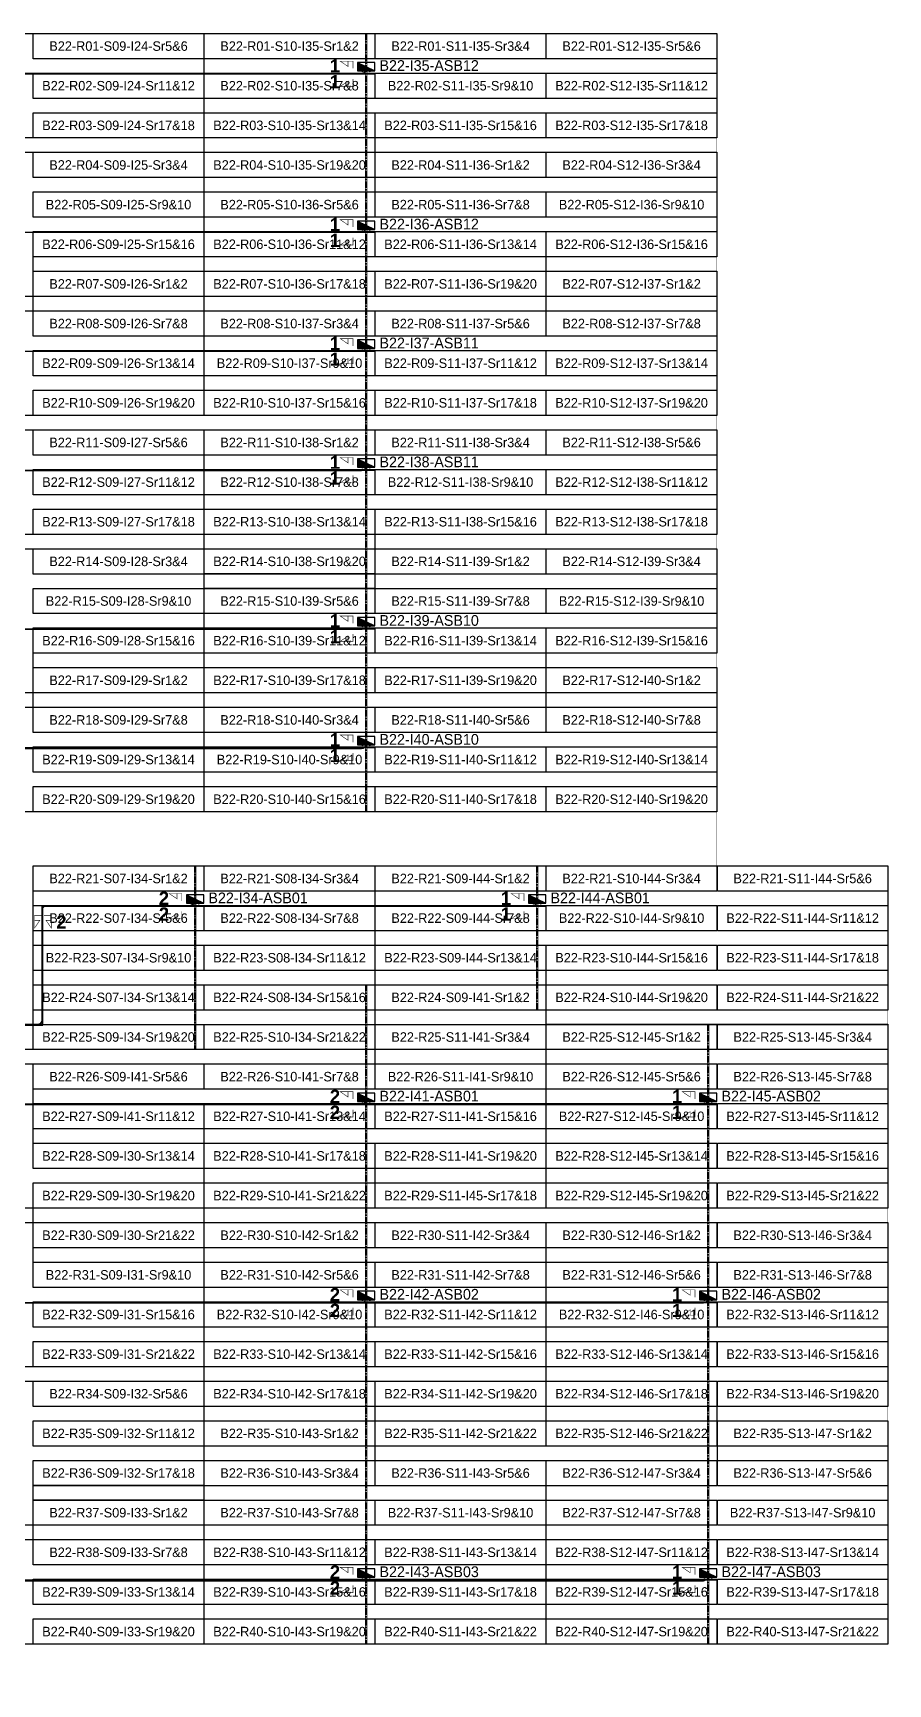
# Model space of a CAD drawing. Header units: metres. Extents: x 529751 to 530172, y 2673807 to 2674119.
# Drawn here: x 530009.9 to 530171.8, y 2673806.8 to 2674119.2 of the extents above; entities that cross this region are included whole.
import ezdxf
from ezdxf.enums import TextEntityAlignment as Align

# ---------------------------------------------------------------- set-up
doc = ezdxf.new("R2010")
doc.units = ezdxf.units.M
doc.linetypes.add('CENTER', pattern=[2, 1.25, -0.25, 0.25, -0.25])
doc.layers.add('Boundary-12.5 MW Block', color=6, linetype='Continuous', lineweight=9)
doc.layers.add('PILE', color=1, linetype='Continuous', lineweight=15)
for name, color, linetype in [('DC Trench BL-22', 40, 'Continuous'), ('E-Inverter Grouping', 2, 'Continuous'), ('Inverter Block-22', 7, 'Continuous'), ('LT Cable(AG) INV to LT Panel BL-22', 2, 'Continuous'), ('Messenger Wire Block-22 (Master Path)', 30, 'Continuous'), ('Messenger Wire Block-22 (MW Path)', 191, 'Continuous'), ('MMS Table Block-22', 8, 'Continuous'), ('Plan Line - DC BL-22', 40, 'Continuous'), ('Section Marking BL-22', 2, 'Continuous')]:
    doc.layers.add(name, color=color, linetype=linetype)
doc.styles.add('BoldTextStyle', font='arialbd.ttf')
doc.styles.get("Standard").update_dxf_attribs({"font": 'Adani Regular.ttf'})

# ---------------------------------------------------------------- blocks, each defined once
blk = doc.blocks.new('MMS Table (32.292 x 4.788)')
at = {"color": 0}
blk.add_lwpolyline([(0, -0.002), (0, 4.786), (32.292, 4.786), (32.292, -0.002)], close=True, dxfattribs=at)
at = {"color": 7}
blk.add_attdef('ID1', text='', height=1.8, dxfattribs=at).set_placement((16.146, 2.392), align=Align.MIDDLE_CENTER)
blk = doc.blocks.new('Inverter Block')
h = blk.add_hatch(color=0)
h.dxf.hatch_style = 1
h.paths.add_polyline_path([(-1.46, 2.27), (-1.46, 0.85), (1.46, 0.85)])
at = {"color": 0}
blk.add_lwpolyline([(1.46, 2.27), (-1.46, 2.27), (-1.46, 0.85), (1.46, 0.85)], close=True, dxfattribs=at)
blk.add_lwpolyline([(-1.46, 2.27), (1.46, 0.85)], dxfattribs=at)
at = {"layer": 'PILE'}
for centre in [(-0.61, 0.85), (0.61, 0.85)]:
    blk.add_circle(centre, 0.156, dxfattribs=at)
at = {"color": 7}
blk.add_attdef('ID', (-1.46, 3.01), '', height=1.8, dxfattribs=at)

msp = doc.modelspace()

# ---------------------------------------------------------------- linework, layer by layer
at = {"layer": 'Boundary-12.5 MW Block', "const_width": 0.05}
msp.add_lwpolyline([(529750.79, 2674119.08), (530139.4, 2674119.08), (530139.4, 2673961.58), (530171.79, 2673961.58), (530171.79, 2673814.29), (529977.44, 2673814.29), (529977.44, 2673806.79), (529945.14, 2673806.79), (529945.14, 2673814.29), (529750.79, 2673814.29)], close=True, dxfattribs=at)
at = {"layer": 'DC Trench BL-22', "color": 40, "const_width": 0.15}
for points in [[(530073.12, 2674119.08), (530072.82, 2674119.08), (530072.82, 2673971.79), (530073.12, 2673971.79)], [(530040.73, 2673961.58), (530040.43, 2673961.58), (530040.43, 2673926.79), (530040.73, 2673926.79)], [(530105.51, 2673961.58), (530105.21, 2673961.58), (530105.21, 2673934.29), (530105.51, 2673934.29)], [(530073.12, 2673939.08), (530072.82, 2673939.08), (530072.82, 2673814.29), (530073.12, 2673814.29)], [(530137.91, 2673931.58), (530137.61, 2673931.58), (530137.61, 2673814.29), (530137.91, 2673814.29)]]:
    msp.add_lwpolyline(points, close=True, dxfattribs=at)
at = {"layer": 'E-Inverter Grouping', "color": 3}
for points in [[(530042.22, 2674119.08), (530042.22, 2674099.29), (529977.44, 2674099.29), (529977.44, 2674091.79), (529945.14, 2674091.79), (529945.14, 2674119.08)], [(530139.4, 2674119.08), (530139.4, 2674099.29), (530074.61, 2674099.29), (530074.61, 2674091.79), (530042.32, 2674091.79), (530042.32, 2674119.08)], [(529977.54, 2674089.08), (529977.54, 2674096.58), (530042.22, 2674096.58), (530042.22, 2674076.79), (530009.83, 2674076.79), (530009.83, 2674069.29), (529945.14, 2674069.29), (529945.14, 2674089.08)], [(530074.71, 2674089.08), (530074.71, 2674096.58), (530139.4, 2674096.58), (530139.4, 2674076.79), (530107, 2674076.79), (530107, 2674069.29), (530042.32, 2674069.29), (530042.32, 2674089.08)], [(530042.22, 2674046.79), (529945.14, 2674046.79), (529945.14, 2674066.58), (530009.93, 2674066.58), (530009.93, 2674074.08), (530042.22, 2674074.08)], [(530139.4, 2674046.79), (530042.32, 2674046.79), (530042.32, 2674066.58), (530107.1, 2674066.58), (530107.1, 2674074.08), (530139.4, 2674074.08)], [(530042.22, 2674044.08), (530042.22, 2674024.29), (529977.44, 2674024.29), (529977.44, 2674016.79), (529945.14, 2674016.79), (529945.14, 2674044.08)], [(530139.4, 2674044.08), (530139.4, 2674024.29), (530074.61, 2674024.29), (530074.61, 2674016.79), (530042.32, 2674016.79), (530042.32, 2674044.08)], [(529977.54, 2674014.08), (529977.54, 2674021.58), (530042.22, 2674021.58), (530042.22, 2674001.79), (530009.83, 2674001.79), (530009.83, 2673994.29), (529945.14, 2673994.29), (529945.14, 2674014.08)], [(530074.71, 2674014.08), (530074.71, 2674021.58), (530139.4, 2674021.58), (530139.4, 2674001.79), (530107, 2674001.79), (530107, 2673994.29), (530042.32, 2673994.29), (530042.32, 2674014.08)], [(530042.22, 2673971.79), (529945.14, 2673971.79), (529945.14, 2673991.58), (530009.93, 2673991.58), (530009.93, 2673999.08), (530042.22, 2673999.08)], [(530139.4, 2673971.79), (530042.32, 2673971.79), (530042.32, 2673991.58), (530107.1, 2673991.58), (530107.1, 2673999.08), (530139.4, 2673999.08)]]:
    msp.add_lwpolyline(points, close=True, dxfattribs=at)
at = {"layer": 'E-Inverter Grouping'}
for points in [[(530074.61, 2673926.79), (529977.54, 2673926.79), (529977.54, 2673931.58), (530009.93, 2673931.58), (530009.93, 2673961.58), (530074.61, 2673961.58)], [(530171.79, 2673934.29), (530107.1, 2673934.29), (530107.1, 2673941.79), (530074.71, 2673941.79), (530074.71, 2673961.58), (530171.79, 2673961.58)], [(530074.71, 2673924.08), (530074.71, 2673939.08), (530107, 2673939.08), (530107, 2673904.29), (530074.61, 2673904.29), (530074.61, 2673896.79), (530042.32, 2673896.79), (530042.32, 2673911.79), (530009.93, 2673911.79), (530009.93, 2673924.08)], [(530074.71, 2673896.79), (530074.71, 2673901.58), (530107.1, 2673901.58), (530107.1, 2673931.58), (530171.79, 2673931.58), (530171.79, 2673896.79)], [(530009.83, 2673909.08), (530042.22, 2673909.08), (530042.22, 2673889.29), (530009.93, 2673889.29), (530009.93, 2673896.79), (529945.14, 2673896.79), (529945.14, 2673924.08), (530009.83, 2673924.08)], [(530009.83, 2673886.58), (530042.22, 2673886.58), (530042.22, 2673866.79), (529945.14, 2673866.79), (529945.14, 2673894.08), (530009.83, 2673894.08)], [(530107, 2673851.79), (530074.71, 2673851.79), (530074.71, 2673859.29), (530042.32, 2673859.29), (530042.32, 2673894.08), (530107, 2673894.08)], [(530171.79, 2673859.29), (530139.4, 2673859.29), (530139.4, 2673851.79), (530107.1, 2673851.79), (530107.1, 2673894.08), (530171.79, 2673894.08)], [(530042.22, 2673864.08), (530042.22, 2673844.29), (530009.83, 2673844.29), (530009.83, 2673836.79), (529945.14, 2673836.79), (529945.14, 2673864.08)], [(530074.61, 2673849.08), (530107, 2673849.08), (530107, 2673814.29), (530042.32, 2673814.29), (530042.32, 2673856.58), (530074.61, 2673856.58)], [(530171.79, 2673814.29), (530107.1, 2673814.29), (530107.1, 2673849.08), (530139.5, 2673849.08), (530139.5, 2673856.58), (530171.79, 2673856.58)], [(529945.14, 2673834.08), (530009.93, 2673834.08), (530009.93, 2673841.58), (530042.22, 2673841.58), (530042.22, 2673814.29), (529977.44, 2673814.29), (529977.44, 2673806.79), (529945.14, 2673806.79)]]:
    msp.add_lwpolyline(points, close=True, dxfattribs=at)
at = {"layer": 'LT Cable(AG) INV to LT Panel BL-22', "color": 5}
for points in [[(529969.21, 2673953.64, -0.316836), (529968.62, 2673954.49), (529968.62, 2673957.62, 0.221878), (529968.3, 2673958.31), (529961.67, 2673963.86, -0.221878), (529961.35, 2673964.55), (529961.35, 2673969.7, 0.041895), (529961.34, 2673969.85), (529961.26, 2673970.3, -0.041895), (529961.25, 2673970.45), (529961.25, 2674110.64, -0.414214), (529962.15, 2674111.54), (530072.07, 2674111.54, 0.414214), (530072.97, 2674112.44), (530072.97, 2674112.69)], [(529969.21, 2673953.71, -0.300496), (529968.67, 2673954.54), (529968.67, 2673957.65, 0.221878), (529968.35, 2673958.34), (529961.72, 2673963.89, -0.221878), (529961.4, 2673964.58), (529961.4, 2673969.7, 0.041895), (529961.39, 2673969.85), (529961.31, 2673970.3, -0.041895), (529961.3, 2673970.45), (529961.3, 2674080.59, -0.414214), (529962.2, 2674081.49), (530072.07, 2674081.49, 0.414214), (530072.97, 2674082.39), (530072.97, 2674082.69)], [(529971.28, 2673953.69), (529969.62, 2673953.69, -0.414214), (529968.72, 2673954.59), (529968.72, 2673957.67, 0.221878), (529968.4, 2673958.36), (529961.77, 2673963.91, -0.221878), (529961.45, 2673964.6), (529961.45, 2673969.71, 0.041895), (529961.44, 2673969.86), (529961.36, 2673970.31, -0.041895), (529961.35, 2673970.46), (529961.35, 2674058.04, -0.414214), (529962.25, 2674058.94), (530072.07, 2674058.94, 0.414214), (530072.97, 2674059.84), (530072.97, 2674060.19)], [(529971.28, 2673953.74), (529969.67, 2673953.74, -0.414214), (529968.77, 2673954.64), (529968.77, 2673957.69, 0.221878), (529968.45, 2673958.38), (529961.82, 2673963.93, -0.221878), (529961.5, 2673964.62), (529961.5, 2673969.71, 0.041895), (529961.49, 2673969.86), (529961.41, 2673970.31, -0.041895), (529961.4, 2673970.46), (529961.4, 2674035.49, -0.414214), (529962.3, 2674036.39), (530072.07, 2674036.39, 0.414214), (530072.97, 2674037.29), (530072.97, 2674037.69)], [(529973.22, 2673953.79), (529969.72, 2673953.79, -0.414214), (529968.82, 2673954.69), (529968.82, 2673957.72, 0.221878), (529968.5, 2673958.41), (529961.87, 2673963.96, -0.221878), (529961.55, 2673964.65), (529961.55, 2673969.72, 0.041895), (529961.54, 2673969.87), (529961.46, 2673970.32, -0.041895), (529961.45, 2673970.47), (529961.45, 2674005.44, -0.414214), (529962.35, 2674006.34), (530072.07, 2674006.34, 0.414214), (530072.97, 2674007.24), (530072.97, 2674007.69)], [(529973.22, 2673953.84), (529969.77, 2673953.84, -0.414214), (529968.87, 2673954.74), (529968.87, 2673957.74, 0.221878), (529968.55, 2673958.43), (529961.92, 2673963.98, -0.221878), (529961.6, 2673964.67), (529961.6, 2673969.72, 0.041895), (529961.59, 2673969.87), (529961.51, 2673970.32, -0.041895), (529961.5, 2673970.47), (529961.5, 2673982.89, -0.414214), (529962.4, 2673983.79), (530072.07, 2673983.79, 0.414214), (530072.97, 2673984.69), (530072.97, 2673985.19)], [(529972.34, 2673950.91), (529967.89, 2673950.91, 0.053733), (529967.7, 2673950.89), (529966.11, 2673950.55, -0.053733), (529965.92, 2673950.53), (529962.26, 2673950.53, 0.414214), (529961.36, 2673949.63), (529961.36, 2673932.93, 0.040352), (529961.38, 2673932.78), (529961.46, 2673932.25, -0.040352), (529961.47, 2673932.11), (529961.47, 2673931.56), (530010.73, 2673931.56, 0.414214), (530011.63, 2673932.46), (530011.63, 2673953.16, -0.414214), (530012.53, 2673954.06), (530104.46, 2673954.06, 0.414214), (530105.36, 2673954.96), (530105.36, 2673955.19)], [(529972.34, 2673950.89), (529967.89, 2673950.89, 0.053733), (529967.7, 2673950.87), (529966.11, 2673950.52, -0.053733), (529965.92, 2673950.5), (529962.29, 2673950.5, 0.414214), (529961.39, 2673949.6), (529961.39, 2673932.93, 0.040352), (529961.4, 2673932.79), (529961.49, 2673932.25, -0.040352), (529961.5, 2673932.11), (529961.5, 2673931.59), (530010.71, 2673931.59, 0.414214), (530011.61, 2673932.49), (530011.61, 2673953.19, -0.414214), (530012.51, 2673954.09), (530039.68, 2673954.09, 0.414214), (530040.58, 2673954.99), (530040.58, 2673955.19)], [(529968.19, 2673951.16), (529967.89, 2673951.16, 0.053733), (529967.7, 2673951.14), (529966.11, 2673950.8, -0.053733), (529965.92, 2673950.78), (529962.01, 2673950.78, 0.414214), (529961.11, 2673949.88), (529961.11, 2673932.91, 0.040352), (529961.13, 2673932.76), (529961.21, 2673932.23, -0.040352), (529961.22, 2673932.09), (529961.22, 2673827.21, 0.414214), (529962.12, 2673826.31), (530136.86, 2673826.31, 0.414214), (530137.76, 2673827.21), (530137.76, 2673827.69)], [(529968.19, 2673951.14), (529967.89, 2673951.14, 0.053733), (529967.7, 2673951.12), (529966.11, 2673950.77, -0.053733), (529965.92, 2673950.75), (529962.04, 2673950.75, 0.414214), (529961.14, 2673949.85), (529961.14, 2673932.91, 0.040352), (529961.15, 2673932.77), (529961.24, 2673932.23, -0.040352), (529961.25, 2673932.09), (529961.25, 2673827.24, 0.414214), (529962.15, 2673826.34), (530072.07, 2673826.34, 0.414214), (530072.97, 2673827.24), (530072.97, 2673827.69)], [(529970.18, 2673951.06), (529967.89, 2673951.06, 0.053733), (529967.7, 2673951.04), (529966.11, 2673950.7, -0.053733), (529965.92, 2673950.68), (529962.11, 2673950.68, 0.414214), (529961.21, 2673949.78), (529961.21, 2673932.92, 0.040352), (529961.23, 2673932.77), (529961.31, 2673932.24, -0.040352), (529961.32, 2673932.1), (529961.32, 2673879.81, 0.414214), (529962.22, 2673878.91), (530136.86, 2673878.91, 0.414214), (530137.76, 2673879.81), (530137.76, 2673880.19)], [(529970.18, 2673951.04), (529967.89, 2673951.04, 0.053733), (529967.7, 2673951.02), (529966.11, 2673950.67, -0.053733), (529965.92, 2673950.65), (529962.14, 2673950.65, 0.414214), (529961.24, 2673949.75), (529961.24, 2673932.92, 0.040352), (529961.25, 2673932.77), (529961.34, 2673932.24, -0.040352), (529961.35, 2673932.1), (529961.35, 2673879.84, 0.414214), (529962.25, 2673878.94), (530072.07, 2673878.94, 0.414214), (530072.97, 2673879.84), (530072.97, 2673880.19)], [(529970.18, 2673950.99), (529967.89, 2673950.99, 0.053733), (529967.7, 2673950.97), (529966.11, 2673950.62, -0.053733), (529965.92, 2673950.6), (529962.19, 2673950.6, 0.414214), (529961.29, 2673949.7), (529961.29, 2673932.92, 0.040352), (529961.3, 2673932.78), (529961.39, 2673932.25, -0.040352), (529961.4, 2673932.1), (529961.4, 2673917.39, 0.414214), (529962.3, 2673916.49), (530136.86, 2673916.49, 0.414214), (530137.76, 2673917.39), (530137.76, 2673917.69)], [(529972.34, 2673950.96), (529967.89, 2673950.96, 0.053733), (529967.7, 2673950.94), (529966.11, 2673950.6, -0.053733), (529965.92, 2673950.58), (529962.21, 2673950.58, 0.414214), (529961.31, 2673949.68), (529961.31, 2673932.93, 0.040352), (529961.33, 2673932.78), (529961.41, 2673932.25, -0.040352), (529961.42, 2673932.1), (529961.42, 2673917.41, 0.414214), (529962.32, 2673916.51), (530072.07, 2673916.51, 0.414214), (530072.97, 2673917.41), (530072.97, 2673917.69)]]:
    msp.add_lwpolyline(points, format="xyb", dxfattribs=at)
at = {"layer": 'Messenger Wire Block-22 (Master Path)'}
for points in [[(529961.35, 2674111.44), (530074.61, 2674111.44)], [(529961.35, 2674081.44), (530074.61, 2674081.44)], [(529961.35, 2674058.94), (530074.61, 2674058.94)], [(529961.35, 2674036.44), (530074.61, 2674036.44)], [(529961.35, 2674006.44), (530074.61, 2674006.44)], [(529961.35, 2673983.94), (530074.61, 2673983.94)], [(530011.76, 2673931.44), (530011.76, 2673953.94)], [(530011.76, 2673953.94), (530107, 2673953.94)], [(529961.35, 2673931.44), (530011.76, 2673931.44)], [(529961.35, 2673916.44), (530139.4, 2673916.44)], [(529961.35, 2673878.94), (530139.4, 2673878.94)], [(529961.35, 2673826.44), (530139.4, 2673826.44)]]:
    msp.add_lwpolyline(points, dxfattribs=at)
at = {"layer": 'Messenger Wire Block-22 (MW Path)', "const_width": 0.1}
for points in [[(529961.35, 2674111.44), (530074.61, 2674111.44)], [(529961.35, 2674081.44), (530074.61, 2674081.44)], [(529961.35, 2674058.94), (530074.61, 2674058.94)], [(529961.35, 2674036.44), (530074.61, 2674036.44)], [(529961.35, 2674006.44), (530074.61, 2674006.44)], [(529961.35, 2673983.94), (530074.61, 2673983.94)], [(530011.51, 2673931.44), (530011.51, 2673953.94)], [(530011.76, 2673953.94), (530107, 2673953.94)], [(529961.35, 2673931.44), (530011.76, 2673931.44)], [(529961.35, 2673916.44), (530139.4, 2673916.44)], [(529961.35, 2673878.94), (530139.4, 2673878.94)], [(529961.35, 2673826.44), (530139.4, 2673826.44)]]:
    msp.add_lwpolyline(points, dxfattribs=at)
at = {"layer": 'Plan Line - DC BL-22', "color": 6, "linetype": 'CENTER'}
for points in [[(530072.97, 2674119.08), (530072.97, 2673971.79)], [(530040.58, 2673961.58), (530040.58, 2673926.79)], [(530105.36, 2673961.58), (530105.36, 2673934.29)], [(530072.97, 2673939.08), (530072.97, 2673814.29)], [(530137.76, 2673931.58), (530137.76, 2673814.29)]]:
    msp.add_lwpolyline(points, dxfattribs=at)
at = {"layer": 'Section Marking BL-22', "color": 94, "lineweight": 35, "true_color": 0x00a500, "const_width": 0.1}
for points in [[(530070.47, 2674112.44), (530070.47, 2674113.83), (530068.07, 2674113.83), (530069.55, 2674112.82), (530069.55, 2674113.83)], [(530070.47, 2674110.44), (530070.47, 2674109.05), (530068.07, 2674109.05), (530069.55, 2674110.06), (530069.55, 2674109.05)], [(530070.47, 2674082.44), (530070.47, 2674083.83), (530068.07, 2674083.83), (530069.55, 2674082.82), (530069.55, 2674083.83)], [(530070.47, 2674080.44), (530070.47, 2674079.05), (530068.07, 2674079.05), (530069.55, 2674080.06), (530069.55, 2674079.05)], [(530070.47, 2674059.94), (530070.47, 2674061.33), (530068.07, 2674061.33), (530069.55, 2674060.32), (530069.55, 2674061.33)], [(530070.47, 2674057.94), (530070.47, 2674056.55), (530068.07, 2674056.55), (530069.55, 2674057.56), (530069.55, 2674056.55)], [(530070.47, 2674037.44), (530070.47, 2674038.83), (530068.07, 2674038.83), (530069.55, 2674037.82), (530069.55, 2674038.83)], [(530070.47, 2674035.44), (530070.47, 2674034.05), (530068.07, 2674034.05), (530069.55, 2674035.06), (530069.55, 2674034.05)], [(530070.47, 2674007.44), (530070.47, 2674008.83), (530068.07, 2674008.83), (530069.55, 2674007.82), (530069.55, 2674008.83)], [(530070.47, 2674005.44), (530070.47, 2674004.05), (530068.07, 2674004.05), (530069.55, 2674005.06), (530069.55, 2674004.05)], [(530070.47, 2673984.94), (530070.47, 2673986.33), (530068.07, 2673986.33), (530069.55, 2673985.32), (530069.55, 2673986.33)], [(530070.47, 2673982.94), (530070.47, 2673981.55), (530068.07, 2673981.55), (530069.55, 2673982.56), (530069.55, 2673981.55)], [(530038.08, 2673954.94), (530038.08, 2673956.33), (530035.68, 2673956.33), (530037.16, 2673955.32), (530037.16, 2673956.33)], [(530102.86, 2673954.94), (530102.86, 2673956.33), (530100.46, 2673956.33), (530101.94, 2673955.32), (530101.94, 2673956.33)], [(530038.08, 2673952.94), (530038.08, 2673951.55), (530035.68, 2673951.55), (530037.16, 2673952.56), (530037.16, 2673951.55)], [(530102.86, 2673952.94), (530102.86, 2673951.55), (530100.46, 2673951.55), (530101.94, 2673952.56), (530101.94, 2673951.55)], [(530011.56, 2673952.19), (530010.17, 2673952.19), (530010.17, 2673949.79), (530011.18, 2673951.27), (530010.17, 2673951.27)], [(530011.96, 2673952.19), (530013.35, 2673952.19), (530013.35, 2673949.79), (530012.34, 2673951.27), (530013.35, 2673951.27)], [(530070.47, 2673917.44), (530070.47, 2673918.83), (530068.07, 2673918.83), (530069.55, 2673917.82), (530069.55, 2673918.83)], [(530135.26, 2673917.44), (530135.26, 2673918.83), (530132.86, 2673918.83), (530134.34, 2673917.82), (530134.34, 2673918.83)], [(530070.47, 2673915.44), (530070.47, 2673914.05), (530068.07, 2673914.05), (530069.55, 2673915.06), (530069.55, 2673914.05)], [(530135.26, 2673915.44), (530135.26, 2673914.05), (530132.86, 2673914.05), (530134.34, 2673915.06), (530134.34, 2673914.05)], [(530070.47, 2673879.94), (530070.47, 2673881.33), (530068.07, 2673881.33), (530069.55, 2673880.32), (530069.55, 2673881.33)], [(530135.26, 2673879.94), (530135.26, 2673881.33), (530132.86, 2673881.33), (530134.34, 2673880.32), (530134.34, 2673881.33)], [(530070.47, 2673877.94), (530070.47, 2673876.55), (530068.07, 2673876.55), (530069.55, 2673877.56), (530069.55, 2673876.55)], [(530135.26, 2673877.94), (530135.26, 2673876.55), (530132.86, 2673876.55), (530134.34, 2673877.56), (530134.34, 2673876.55)], [(530070.47, 2673827.44), (530070.47, 2673828.83), (530068.07, 2673828.83), (530069.55, 2673827.82), (530069.55, 2673828.83)], [(530135.26, 2673827.44), (530135.26, 2673828.83), (530132.86, 2673828.83), (530134.34, 2673827.82), (530134.34, 2673828.83)], [(530070.47, 2673825.44), (530070.47, 2673824.05), (530068.07, 2673824.05), (530069.55, 2673825.06), (530069.55, 2673824.05)], [(530135.26, 2673825.44), (530135.26, 2673824.05), (530132.86, 2673824.05), (530134.34, 2673825.06), (530134.34, 2673824.05)]]:
    msp.add_lwpolyline(points, dxfattribs=at)

# ---------------------------------------------------------------- block references
at = {"layer": 'Inverter Block-22'}
ref = msp.add_blockref('Inverter Block', (530072.97, 2674111.02), dxfattribs=dict(at, xscale=1.124999999976148, yscale=1.124999999976148, zscale=1.124999999976148))
ref.add_attrib('ID', 'B22-I35-ASB12', (530075.5, 2674111.99), dxfattribs={"layer": '0', "color": 7, "height": 2.025})
ref = msp.add_blockref('Inverter Block', (530072.97, 2674081.02), dxfattribs=dict(at, xscale=1.124999999976148, yscale=1.124999999976148, zscale=1.124999999976148))
ref.add_attrib('ID', 'B22-I36-ASB12', (530075.5, 2674081.99), dxfattribs={"layer": '0', "color": 7, "height": 2.025})
ref = msp.add_blockref('Inverter Block', (530072.97, 2674058.52), dxfattribs=dict(at, xscale=1.124999999976148, yscale=1.124999999976148, zscale=1.124999999976148))
ref.add_attrib('ID', 'B22-I37-ASB11', (530075.5, 2674059.49), dxfattribs={"layer": '0', "color": 7, "height": 2.025})
ref = msp.add_blockref('Inverter Block', (530072.97, 2674036.02), dxfattribs=dict(at, xscale=1.124999999976148, yscale=1.124999999976148, zscale=1.124999999976148))
ref.add_attrib('ID', 'B22-I38-ASB11', (530075.5, 2674036.99), dxfattribs={"layer": '0', "color": 7, "height": 2.025})
ref = msp.add_blockref('Inverter Block', (530072.97, 2674006.02), dxfattribs=dict(at, xscale=1.124999999976148, yscale=1.124999999976148, zscale=1.124999999976148))
ref.add_attrib('ID', 'B22-I39-ASB10', (530075.5, 2674006.99), dxfattribs={"layer": '0', "color": 7, "height": 2.025})
ref = msp.add_blockref('Inverter Block', (530072.97, 2673983.52), dxfattribs=dict(at, xscale=1.124999999976148, yscale=1.124999999976148, zscale=1.124999999976148))
ref.add_attrib('ID', 'B22-I40-ASB10', (530075.5, 2673984.49), dxfattribs={"layer": '0', "color": 7, "height": 2.025})
ref = msp.add_blockref('Inverter Block', (530040.58, 2673953.52), dxfattribs=dict(at, xscale=1.124999999976148, yscale=1.124999999976148, zscale=1.124999999976148))
ref.add_attrib('ID', 'B22-I34-ASB01', (530043.1, 2673954.49), dxfattribs={"layer": '0', "color": 7, "height": 2.025})
ref = msp.add_blockref('Inverter Block', (530105.36, 2673953.52), dxfattribs=dict(at, xscale=1.124999999976148, yscale=1.124999999976148, zscale=1.124999999976148))
ref.add_attrib('ID', 'B22-I44-ASB01', (530107.89, 2673954.49), dxfattribs={"layer": '0', "color": 7, "height": 2.025})
ref = msp.add_blockref('Inverter Block', (530072.97, 2673916.02), dxfattribs=dict(at, xscale=1.124999999976148, yscale=1.124999999976148, zscale=1.124999999976148))
ref.add_attrib('ID', 'B22-I41-ASB01', (530075.5, 2673916.99), dxfattribs={"layer": '0', "color": 7, "height": 2.025})
ref = msp.add_blockref('Inverter Block', (530137.76, 2673916.02), dxfattribs=dict(at, xscale=1.124999999976148, yscale=1.124999999976148, zscale=1.124999999976148))
ref.add_attrib('ID', 'B22-I45-ASB02', (530140.28, 2673916.99), dxfattribs={"layer": '0', "color": 7, "height": 2.025})
ref = msp.add_blockref('Inverter Block', (530072.97, 2673878.52), dxfattribs=dict(at, xscale=1.124999999976148, yscale=1.124999999976148, zscale=1.124999999976148))
ref.add_attrib('ID', 'B22-I42-ASB02', (530075.5, 2673879.49), dxfattribs={"layer": '0', "color": 7, "height": 2.025})
ref = msp.add_blockref('Inverter Block', (530137.76, 2673878.52), dxfattribs=dict(at, xscale=1.124999999976148, yscale=1.124999999976148, zscale=1.124999999976148))
ref.add_attrib('ID', 'B22-I46-ASB02', (530140.28, 2673879.49), dxfattribs={"layer": '0', "color": 7, "height": 2.025})
ref = msp.add_blockref('Inverter Block', (530072.97, 2673826.02), dxfattribs=dict(at, xscale=1.124999999976148, yscale=1.124999999976148, zscale=1.124999999976148))
ref.add_attrib('ID', 'B22-I43-ASB03', (530075.5, 2673826.99), dxfattribs={"layer": '0', "color": 7, "height": 2.025})
ref = msp.add_blockref('Inverter Block', (530137.76, 2673826.02), dxfattribs=dict(at, xscale=1.124999999976148, yscale=1.124999999976148, zscale=1.124999999976148))
ref.add_attrib('ID', 'B22-I47-ASB03', (530140.28, 2673826.99), dxfattribs={"layer": '0', "color": 7, "height": 2.025})
at = {"layer": 'MMS Table Block-22'}
for p, values in [((530009.93, 2674114.29), {'ID1': 'B22-R01-S09-I24-Sr5&6'}), ((530042.32, 2674114.29), {'ID1': 'B22-R01-S10-I35-Sr1&2'}), ((530074.71, 2674114.29), {'ID1': 'B22-R01-S11-I35-Sr3&4'}), ((530107.1, 2674114.29), {'ID1': 'B22-R01-S12-I35-Sr5&6'}), ((530009.93, 2674106.79), {'ID1': 'B22-R02-S09-I24-Sr11&12'}), ((530042.32, 2674106.79), {'ID1': 'B22-R02-S10-I35-Sr7&8'}), ((530074.71, 2674106.79), {'ID1': 'B22-R02-S11-I35-Sr9&10'}), ((530107.1, 2674106.79), {'ID1': 'B22-R02-S12-I35-Sr11&12'}), ((530009.93, 2674099.29), {'ID1': 'B22-R03-S09-I24-Sr17&18'}), ((530042.32, 2674099.29), {'ID1': 'B22-R03-S10-I35-Sr13&14'}), ((530074.71, 2674099.29), {'ID1': 'B22-R03-S11-I35-Sr15&16'}), ((530107.1, 2674099.29), {'ID1': 'B22-R03-S12-I35-Sr17&18'}), ((530009.93, 2674091.79), {'ID1': 'B22-R04-S09-I25-Sr3&4'}), ((530042.32, 2674091.79), {'ID1': 'B22-R04-S10-I35-Sr19&20'}), ((530074.71, 2674091.79), {'ID1': 'B22-R04-S11-I36-Sr1&2'}), ((530107.1, 2674091.79), {'ID1': 'B22-R04-S12-I36-Sr3&4'}), ((530009.93, 2674084.29), {'ID1': 'B22-R05-S09-I25-Sr9&10'}), ((530042.32, 2674084.29), {'ID1': 'B22-R05-S10-I36-Sr5&6'}), ((530074.71, 2674084.29), {'ID1': 'B22-R05-S11-I36-Sr7&8'}), ((530107.1, 2674084.29), {'ID1': 'B22-R05-S12-I36-Sr9&10'}), ((530009.93, 2674076.79), {'ID1': 'B22-R06-S09-I25-Sr15&16'}), ((530042.32, 2674076.79), {'ID1': 'B22-R06-S10-I36-Sr11&12'}), ((530074.71, 2674076.79), {'ID1': 'B22-R06-S11-I36-Sr13&14'}), ((530107.1, 2674076.79), {'ID1': 'B22-R06-S12-I36-Sr15&16'}), ((530009.93, 2674069.29), {'ID1': 'B22-R07-S09-I26-Sr1&2'}), ((530042.32, 2674069.29), {'ID1': 'B22-R07-S10-I36-Sr17&18'}), ((530074.71, 2674069.29), {'ID1': 'B22-R07-S11-I36-Sr19&20'}), ((530107.1, 2674069.29), {'ID1': 'B22-R07-S12-I37-Sr1&2'}), ((530009.93, 2674061.79), {'ID1': 'B22-R08-S09-I26-Sr7&8'}), ((530042.32, 2674061.79), {'ID1': 'B22-R08-S10-I37-Sr3&4'}), ((530074.71, 2674061.79), {'ID1': 'B22-R08-S11-I37-Sr5&6'}), ((530107.1, 2674061.79), {'ID1': 'B22-R08-S12-I37-Sr7&8'}), ((530009.93, 2674054.29), {'ID1': 'B22-R09-S09-I26-Sr13&14'}), ((530042.32, 2674054.29), {'ID1': 'B22-R09-S10-I37-Sr9&10'}), ((530074.71, 2674054.29), {'ID1': 'B22-R09-S11-I37-Sr11&12'}), ((530107.1, 2674054.29), {'ID1': 'B22-R09-S12-I37-Sr13&14'}), ((530009.93, 2674046.79), {'ID1': 'B22-R10-S09-I26-Sr19&20'}), ((530042.32, 2674046.79), {'ID1': 'B22-R10-S10-I37-Sr15&16'}), ((530074.71, 2674046.79), {'ID1': 'B22-R10-S11-I37-Sr17&18'}), ((530107.1, 2674046.79), {'ID1': 'B22-R10-S12-I37-Sr19&20'}), ((530009.93, 2674039.29), {'ID1': 'B22-R11-S09-I27-Sr5&6'}), ((530042.32, 2674039.29), {'ID1': 'B22-R11-S10-I38-Sr1&2'}), ((530074.71, 2674039.29), {'ID1': 'B22-R11-S11-I38-Sr3&4'}), ((530107.1, 2674039.29), {'ID1': 'B22-R11-S12-I38-Sr5&6'}), ((530009.93, 2674031.79), {'ID1': 'B22-R12-S09-I27-Sr11&12'}), ((530042.32, 2674031.79), {'ID1': 'B22-R12-S10-I38-Sr7&8'}), ((530074.71, 2674031.79), {'ID1': 'B22-R12-S11-I38-Sr9&10'}), ((530107.1, 2674031.79), {'ID1': 'B22-R12-S12-I38-Sr11&12'}), ((530009.93, 2674024.29), {'ID1': 'B22-R13-S09-I27-Sr17&18'}), ((530042.32, 2674024.29), {'ID1': 'B22-R13-S10-I38-Sr13&14'}), ((530074.71, 2674024.29), {'ID1': 'B22-R13-S11-I38-Sr15&16'}), ((530107.1, 2674024.29), {'ID1': 'B22-R13-S12-I38-Sr17&18'}), ((530009.93, 2674016.79), {'ID1': 'B22-R14-S09-I28-Sr3&4'}), ((530042.32, 2674016.79), {'ID1': 'B22-R14-S10-I38-Sr19&20'}), ((530074.71, 2674016.79), {'ID1': 'B22-R14-S11-I39-Sr1&2'}), ((530107.1, 2674016.79), {'ID1': 'B22-R14-S12-I39-Sr3&4'}), ((530009.93, 2674009.29), {'ID1': 'B22-R15-S09-I28-Sr9&10'}), ((530042.32, 2674009.29), {'ID1': 'B22-R15-S10-I39-Sr5&6'}), ((530074.71, 2674009.29), {'ID1': 'B22-R15-S11-I39-Sr7&8'}), ((530107.1, 2674009.29), {'ID1': 'B22-R15-S12-I39-Sr9&10'}), ((530009.93, 2674001.79), {'ID1': 'B22-R16-S09-I28-Sr15&16'}), ((530042.32, 2674001.79), {'ID1': 'B22-R16-S10-I39-Sr11&12'}), ((530074.71, 2674001.79), {'ID1': 'B22-R16-S11-I39-Sr13&14'}), ((530107.1, 2674001.79), {'ID1': 'B22-R16-S12-I39-Sr15&16'}), ((530009.93, 2673994.29), {'ID1': 'B22-R17-S09-I29-Sr1&2'}), ((530042.32, 2673994.29), {'ID1': 'B22-R17-S10-I39-Sr17&18'}), ((530074.71, 2673994.29), {'ID1': 'B22-R17-S11-I39-Sr19&20'}), ((530107.1, 2673994.29), {'ID1': 'B22-R17-S12-I40-Sr1&2'}), ((530009.93, 2673986.79), {'ID1': 'B22-R18-S09-I29-Sr7&8'}), ((530042.32, 2673986.79), {'ID1': 'B22-R18-S10-I40-Sr3&4'}), ((530074.71, 2673986.79), {'ID1': 'B22-R18-S11-I40-Sr5&6'}), ((530107.1, 2673986.79), {'ID1': 'B22-R18-S12-I40-Sr7&8'}), ((530009.93, 2673979.29), {'ID1': 'B22-R19-S09-I29-Sr13&14'}), ((530042.32, 2673979.29), {'ID1': 'B22-R19-S10-I40-Sr9&10'}), ((530074.71, 2673979.29), {'ID1': 'B22-R19-S11-I40-Sr11&12'}), ((530107.1, 2673979.29), {'ID1': 'B22-R19-S12-I40-Sr13&14'}), ((530009.93, 2673971.79), {'ID1': 'B22-R20-S09-I29-Sr19&20'}), ((530042.32, 2673971.79), {'ID1': 'B22-R20-S10-I40-Sr15&16'}), ((530074.71, 2673971.79), {'ID1': 'B22-R20-S11-I40-Sr17&18'}), ((530107.1, 2673971.79), {'ID1': 'B22-R20-S12-I40-Sr19&20'}), ((530009.93, 2673956.79), {'ID1': 'B22-R21-S07-I34-Sr1&2'}), ((530042.32, 2673956.79), {'ID1': 'B22-R21-S08-I34-Sr3&4'}), ((530074.71, 2673956.79), {'ID1': 'B22-R21-S09-I44-Sr1&2'}), ((530107.1, 2673956.79), {'ID1': 'B22-R21-S10-I44-Sr3&4'}), ((530139.5, 2673956.79), {'ID1': 'B22-R21-S11-I44-Sr5&6'}), ((530009.93, 2673949.29), {'ID1': 'B22-R22-S07-I34-Sr5&6'}), ((530042.32, 2673949.29), {'ID1': 'B22-R22-S08-I34-Sr7&8'}), ((530074.71, 2673949.29), {'ID1': 'B22-R22-S09-I44-Sr7&8'}), ((530107.1, 2673949.29), {'ID1': 'B22-R22-S10-I44-Sr9&10'}), ((530139.5, 2673949.29), {'ID1': 'B22-R22-S11-I44-Sr11&12'}), ((530009.93, 2673941.79), {'ID1': 'B22-R23-S07-I34-Sr9&10'}), ((530042.32, 2673941.79), {'ID1': 'B22-R23-S08-I34-Sr11&12'}), ((530074.71, 2673941.79), {'ID1': 'B22-R23-S09-I44-Sr13&14'}), ((530107.1, 2673941.79), {'ID1': 'B22-R23-S10-I44-Sr15&16'}), ((530139.5, 2673941.79), {'ID1': 'B22-R23-S11-I44-Sr17&18'}), ((530009.93, 2673934.29), {'ID1': 'B22-R24-S07-I34-Sr13&14'}), ((530042.32, 2673934.29), {'ID1': 'B22-R24-S08-I34-Sr15&16'}), ((530074.71, 2673934.29), {'ID1': 'B22-R24-S09-I41-Sr1&2'}), ((530107.1, 2673934.29), {'ID1': 'B22-R24-S10-I44-Sr19&20'}), ((530139.5, 2673934.29), {'ID1': 'B22-R24-S11-I44-Sr21&22'}), ((530009.93, 2673926.79), {'ID1': 'B22-R25-S09-I34-Sr19&20'}), ((530042.32, 2673926.79), {'ID1': 'B22-R25-S10-I34-Sr21&22'}), ((530074.71, 2673926.79), {'ID1': 'B22-R25-S11-I41-Sr3&4'}), ((530107.1, 2673926.79), {'ID1': 'B22-R25-S12-I45-Sr1&2'}), ((530139.5, 2673926.79), {'ID1': 'B22-R25-S13-I45-Sr3&4'}), ((530009.93, 2673919.29), {'ID1': 'B22-R26-S09-I41-Sr5&6'}), ((530042.32, 2673919.29), {'ID1': 'B22-R26-S10-I41-Sr7&8'}), ((530074.71, 2673919.29), {'ID1': 'B22-R26-S11-I41-Sr9&10'}), ((530107.1, 2673919.29), {'ID1': 'B22-R26-S12-I45-Sr5&6'}), ((530139.5, 2673919.29), {'ID1': 'B22-R26-S13-I45-Sr7&8'}), ((530009.93, 2673911.79), {'ID1': 'B22-R27-S09-I41-Sr11&12'}), ((530042.32, 2673911.79), {'ID1': 'B22-R27-S10-I41-Sr13&14'}), ((530074.71, 2673911.79), {'ID1': 'B22-R27-S11-I41-Sr15&16'}), ((530107.1, 2673911.79), {'ID1': 'B22-R27-S12-I45-Sr9&10'}), ((530139.5, 2673911.79), {'ID1': 'B22-R27-S13-I45-Sr11&12'}), ((530009.93, 2673904.29), {'ID1': 'B22-R28-S09-I30-Sr13&14'}), ((530042.32, 2673904.29), {'ID1': 'B22-R28-S10-I41-Sr17&18'}), ((530074.71, 2673904.29), {'ID1': 'B22-R28-S11-I41-Sr19&20'}), ((530107.1, 2673904.29), {'ID1': 'B22-R28-S12-I45-Sr13&14'}), ((530139.5, 2673904.29), {'ID1': 'B22-R28-S13-I45-Sr15&16'}), ((530009.93, 2673896.79), {'ID1': 'B22-R29-S09-I30-Sr19&20'}), ((530042.32, 2673896.79), {'ID1': 'B22-R29-S10-I41-Sr21&22'}), ((530074.71, 2673896.79), {'ID1': 'B22-R29-S11-I45-Sr17&18'}), ((530107.1, 2673896.79), {'ID1': 'B22-R29-S12-I45-Sr19&20'}), ((530139.5, 2673896.79), {'ID1': 'B22-R29-S13-I45-Sr21&22'}), ((530009.93, 2673889.29), {'ID1': 'B22-R30-S09-I30-Sr21&22'}), ((530042.32, 2673889.29), {'ID1': 'B22-R30-S10-I42-Sr1&2'}), ((530074.71, 2673889.29), {'ID1': 'B22-R30-S11-I42-Sr3&4'}), ((530107.1, 2673889.29), {'ID1': 'B22-R30-S12-I46-Sr1&2'}), ((530139.5, 2673889.29), {'ID1': 'B22-R30-S13-I46-Sr3&4'}), ((530009.93, 2673881.79), {'ID1': 'B22-R31-S09-I31-Sr9&10'}), ((530042.32, 2673881.79), {'ID1': 'B22-R31-S10-I42-Sr5&6'}), ((530074.71, 2673881.79), {'ID1': 'B22-R31-S11-I42-Sr7&8'}), ((530107.1, 2673881.79), {'ID1': 'B22-R31-S12-I46-Sr5&6'}), ((530139.5, 2673881.79), {'ID1': 'B22-R31-S13-I46-Sr7&8'}), ((530009.93, 2673874.29), {'ID1': 'B22-R32-S09-I31-Sr15&16'}), ((530042.32, 2673874.29), {'ID1': 'B22-R32-S10-I42-Sr9&10'}), ((530074.71, 2673874.29), {'ID1': 'B22-R32-S11-I42-Sr11&12'}), ((530107.1, 2673874.29), {'ID1': 'B22-R32-S12-I46-Sr9&10'}), ((530139.5, 2673874.29), {'ID1': 'B22-R32-S13-I46-Sr11&12'}), ((530009.93, 2673866.79), {'ID1': 'B22-R33-S09-I31-Sr21&22'}), ((530042.32, 2673866.79), {'ID1': 'B22-R33-S10-I42-Sr13&14'}), ((530074.71, 2673866.79), {'ID1': 'B22-R33-S11-I42-Sr15&16'}), ((530107.1, 2673866.79), {'ID1': 'B22-R33-S12-I46-Sr13&14'}), ((530139.5, 2673866.79), {'ID1': 'B22-R33-S13-I46-Sr15&16'}), ((530009.93, 2673859.29), {'ID1': 'B22-R34-S09-I32-Sr5&6'}), ((530042.32, 2673859.29), {'ID1': 'B22-R34-S10-I42-Sr17&18'}), ((530074.71, 2673859.29), {'ID1': 'B22-R34-S11-I42-Sr19&20'}), ((530107.1, 2673859.29), {'ID1': 'B22-R34-S12-I46-Sr17&18'}), ((530139.5, 2673859.29), {'ID1': 'B22-R34-S13-I46-Sr19&20'}), ((530009.93, 2673851.79), {'ID1': 'B22-R35-S09-I32-Sr11&12'}), ((530042.32, 2673851.79), {'ID1': 'B22-R35-S10-I43-Sr1&2'}), ((530074.71, 2673851.79), {'ID1': 'B22-R35-S11-I42-Sr21&22'}), ((530107.1, 2673851.79), {'ID1': 'B22-R35-S12-I46-Sr21&22'}), ((530139.5, 2673851.79), {'ID1': 'B22-R35-S13-I47-Sr1&2'}), ((530009.93, 2673844.29), {'ID1': 'B22-R36-S09-I32-Sr17&18'}), ((530042.32, 2673844.29), {'ID1': 'B22-R36-S10-I43-Sr3&4'}), ((530074.71, 2673844.29), {'ID1': 'B22-R36-S11-I43-Sr5&6'}), ((530107.1, 2673844.29), {'ID1': 'B22-R36-S12-I47-Sr3&4'}), ((530139.5, 2673844.29), {'ID1': 'B22-R36-S13-I47-Sr5&6'}), ((530009.93, 2673836.79), {'ID1': 'B22-R37-S09-I33-Sr1&2'}), ((530042.32, 2673836.79), {'ID1': 'B22-R37-S10-I43-Sr7&8'}), ((530074.71, 2673836.79), {'ID1': 'B22-R37-S11-I43-Sr9&10'}), ((530107.1, 2673836.79), {'ID1': 'B22-R37-S12-I47-Sr7&8'}), ((530139.5, 2673836.79), {'ID1': 'B22-R37-S13-I47-Sr9&10'}), ((530009.93, 2673829.29), {'ID1': 'B22-R38-S09-I33-Sr7&8'}), ((530042.32, 2673829.29), {'ID1': 'B22-R38-S10-I43-Sr11&12'}), ((530074.71, 2673829.29), {'ID1': 'B22-R38-S11-I43-Sr13&14'}), ((530107.1, 2673829.29), {'ID1': 'B22-R38-S12-I47-Sr11&12'}), ((530139.5, 2673829.29), {'ID1': 'B22-R38-S13-I47-Sr13&14'}), ((530009.93, 2673821.79), {'ID1': 'B22-R39-S09-I33-Sr13&14'}), ((530042.32, 2673821.79), {'ID1': 'B22-R39-S10-I43-Sr15&16'}), ((530074.71, 2673821.79), {'ID1': 'B22-R39-S11-I43-Sr17&18'}), ((530107.1, 2673821.79), {'ID1': 'B22-R39-S12-I47-Sr15&16'}), ((530139.5, 2673821.79), {'ID1': 'B22-R39-S13-I47-Sr17&18'}), ((530009.93, 2673814.29), {'ID1': 'B22-R40-S09-I33-Sr19&20'}), ((530042.32, 2673814.29), {'ID1': 'B22-R40-S10-I43-Sr19&20'}), ((530074.71, 2673814.29), {'ID1': 'B22-R40-S11-I43-Sr21&22'}), ((530107.1, 2673814.29), {'ID1': 'B22-R40-S12-I47-Sr19&20'}), ((530139.5, 2673814.29), {'ID1': 'B22-R40-S13-I47-Sr21&22'})]:
    msp.add_blockref('MMS Table (32.292 x 4.788)', p, dxfattribs=at).add_auto_attribs(values)

# ---------------------------------------------------------------- texts
at = {"layer": 'Section Marking BL-22', "color": 94, "true_color": 0x00a500, "style": 'BoldTextStyle'}
for s, p in [('1', (530067.07, 2674112.94)), ('1', (530067.07, 2674109.94)), ('1', (530067.07, 2674082.94)), ('1', (530067.07, 2674079.94)), ('1', (530067.07, 2674060.44)), ('1', (530067.07, 2674057.44)), ('1', (530067.07, 2674037.94)), ('1', (530067.07, 2674034.94)), ('1', (530067.07, 2674007.94)), ('1', (530067.07, 2674004.94)), ('1', (530067.07, 2673985.44)), ('1', (530067.07, 2673982.44)), ('2', (530034.68, 2673955.44)), ('1', (530099.46, 2673955.44)), ('2', (530034.68, 2673952.44)), ('1', (530099.46, 2673952.44)), ('2', (530015.26, 2673950.94)), ('2', (530067.07, 2673917.94)), ('1', (530131.86, 2673917.94)), ('2', (530067.07, 2673914.94)), ('1', (530131.86, 2673914.94)), ('2', (530067.07, 2673880.44)), ('1', (530131.86, 2673880.44)), ('2', (530067.07, 2673877.44)), ('1', (530131.86, 2673877.44)), ('2', (530067.07, 2673827.94)), ('1', (530131.86, 2673827.94)), ('2', (530067.07, 2673824.94)), ('1', (530131.86, 2673824.94))]:
    msp.add_text(s, height=2.5, dxfattribs=at).set_placement(p, align=Align.MIDDLE_CENTER)

doc.saveas('drawing.dxf')
